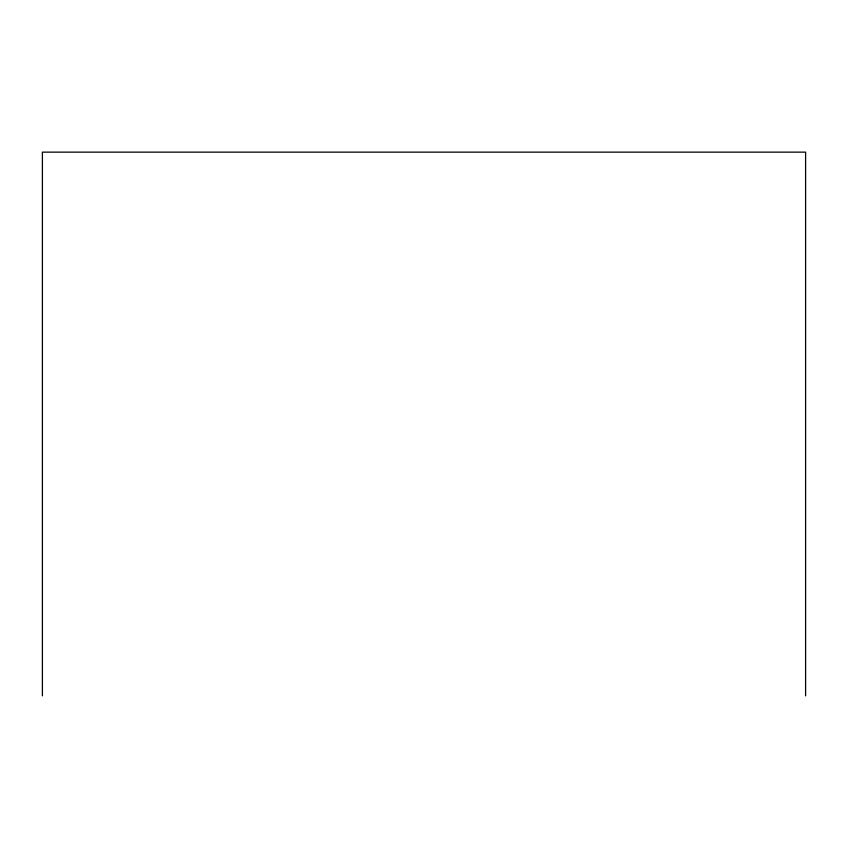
<?xml version="1.0" encoding="UTF-8"?>
<svg xmlns="http://www.w3.org/2000/svg" width="848" height="848" viewBox="0 0 848 848"><rect width="100%" height="100%" fill="white"/><g stroke="black" fill="none" stroke-linecap="round" stroke-linejoin="round"><path stroke-width="1.27" d="M805.6 695.858L805.6 152.142L42.4 152.142L42.4 695.858"/></g></svg>
